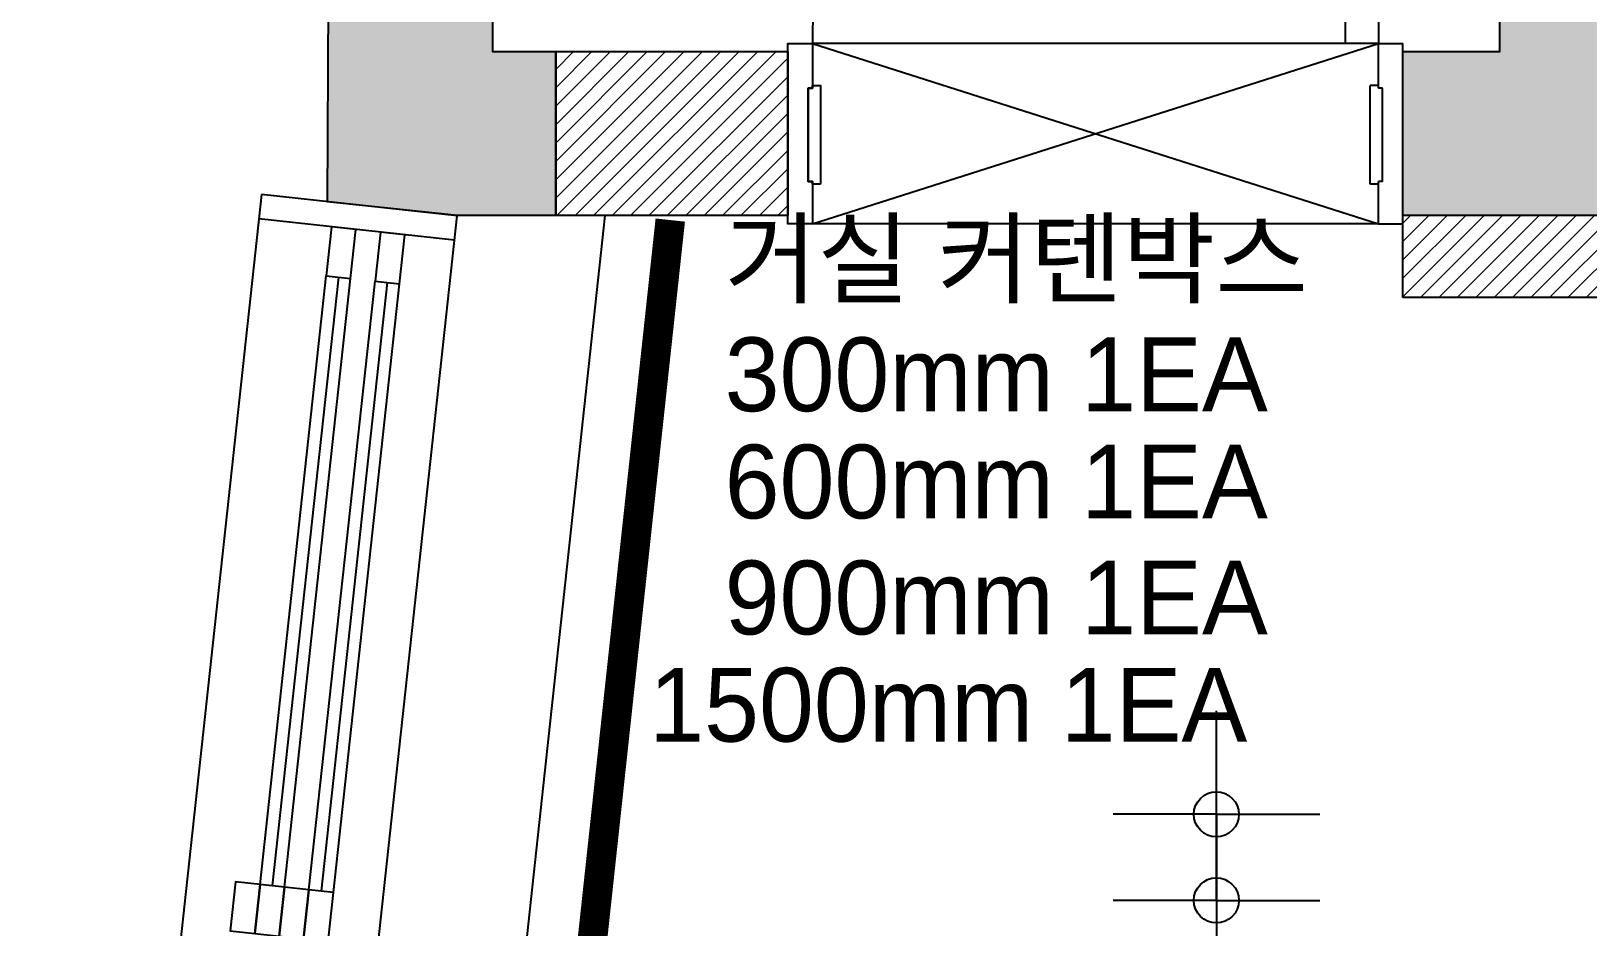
# Model space of a CAD drawing. Header units: millimetres. Extents: x 0 to 400063, y 963 to 238763.
# Drawn here: x 93334 to 95232, y 117865 to 118957 of the extents above; entities that cross this region are included whole.
import ezdxf

# ---------------------------------------------------------------- set-up
doc = ezdxf.new("R2010")
doc.units = ezdxf.units.MM
doc.header["$LTSCALE"] = 40
doc.linetypes.add('HID', pattern=[2.3, 1.5, -0.8])
doc.layers.add('.', color=7, linetype='Continuous', lineweight=13)
for name, color, linetype in [('2sec', 2, 'Continuous'), ('3TI-CE-LIGHT', 6, 'Continuous'), ('4LEA', 4, 'Continuous'), ('DOOR', 4, 'Continuous'), ('DOOR-FRAME', 4, 'Continuous'), ('도면층4', 4, 'Continuous'), ('도면층5', 5, 'Continuous'), ('도면층8', 253, 'Continuous')]:
    doc.layers.add(name, color=color, linetype=linetype)
doc.styles.add('휴먼엑스포', font='stylu.ttf')

msp = doc.modelspace()

# ---------------------------------------------------------------- hatches: boundary and pattern name
at = {"layer": '.'}
h = msp.add_hatch(color=251, dxfattribs=at)
h.dxf.hatch_style = 1
h.paths.add_polyline_path([(93853.2, 115385.2), (93653.2, 115293), (93653.2, 114622.2), (96087.5, 114622.2), (96087.5, 114822.2), (93853.2, 114822.2)])
h.paths.add_polyline_path([(99106.2, 114822.2), (96087.5, 114822.2), (96087.5, 114622.2), (99106.2, 114622.2)])
h.paths.add_polyline_path([(103984.1, 114767.2), (103524.1, 114767.2), (103524.1, 115409.2), (103324.1, 115409.2), (103324.1, 114822.2), (100618.2, 114822.2), (100618.2, 116297.2), (100464.1, 116297.2), (100463.2, 114822.2), (100068.2, 114822.2), (100068.2, 114622.2), (103777.1, 114622.2), (103777.1, 113259.2), (104937.1, 113259.2), (104937.1, 113947.2), (104814.1, 113947.2), (104814.1, 113382.2), (103984.1, 113382.2)])
h.paths.add_polyline_path([(103524.1, 117222.2), (103600.7, 117222.2), (103600.7, 117382.2), (100463.2, 117382.2), (100463.2, 117197.2), (100618.2, 117197.2), (100618.2, 117222.2), (103324.1, 117222.2), (103324.1, 116589.2), (103524.1, 116589.2)])
h.paths.add_polyline_path([(105592.2, 117637.2), (105392.2, 117637.2), (105392.2, 117382.2), (104395.7, 117382.2), (104395.7, 117222.2), (104584.1, 117222.2), (104584.1, 116622.2), (105414.1, 116622.2), (105414.1, 116482.2), (105592.2, 116482.2), (105592.2, 116622.2)])
h.paths.add_polyline_path([(104773.2, 117222.2), (105392.2, 117222.2), (105392.2, 116822.2), (104773.2, 116822.2)], flags=16)
h.paths.add_polyline_path([(105592.2, 120113.2), (102167.2, 120113.2), (102167.2, 119957.2), (105392.2, 119957.2), (105392.2, 119707.2), (105592.2, 119707.2)])
h.paths.add_polyline_path([(101264.2, 120113.2), (101252.2, 120113.2), (101252.2, 121753.2), (100627.2, 121753.2), (100627.2, 123198.2), (105367.2, 123198.2), (105367.2, 122488.2), (105592.2, 122488.2), (105592.2, 123398.2), (95324.2, 123398.2), (95324.2, 123480.2), (93504.2, 123480.2), (93504.2, 121396.2), (93696.2, 121396.2), (93696.2, 121334.2), (93896.2, 121334.2), (93896.2, 121396.2), (95124.2, 121396.2), (95124.2, 121282.2), (95324.2, 121282.2), (95324.2, 121595.2), (93704.2, 121595.2), (93704.2, 123280.2), (95174.2, 123280.2), (95174.2, 122320.2), (95324.2, 122320.2), (95324.2, 123198.2), (98619.2, 123198.2), (98619.2, 122450.2), (98769.2, 122450.2), (98769.2, 123198.2), (100114.2, 123198.2), (100114.2, 121753.2), (98619.2, 121753.2), (98619.2, 119821.2), (98774.2, 119821.2), (98774.2, 119957.2), (98789.2, 119957.2), (98789.2, 120107.2), (98774.2, 120107.2), (98774.2, 121557.2), (100359.2, 121557.2), (101109.2, 121557.2), (101109.2, 120107.2), (100359.2, 120107.2), (99589.2, 120107.2), (99589.2, 119957.2), (101264.2, 119957.2)])
h.paths.add_polyline_path([(100477.2, 121753.2), (100264.2, 121753.2), (100264.2, 123198.2), (100477.2, 123198.2)], flags=16)
h.paths.add_polyline_path([(98774.2, 118932.2), (95324.2, 118932.2), (95324.2, 119182.2), (95124.2, 119182.2), (95124.2, 118932.2), (95006.2, 118932.2), (95006.2, 118732.2), (98774.2, 118732.2)])
h.paths.add_polyline_path([(93973.2, 118932.2), (93896.2, 118932.2), (93896.2, 118994.2), (93696.2, 118994.2), (93695, 118749.2), (93853.2, 118732.2), (93973.2, 118732.2)])
h = msp.add_hatch(dxfattribs=at)
h.set_pattern_fill('ANSI31', color=256, scale=5)
h.set_pattern_definition([(45, (-81241.096, -39174.001), (-11.2253202, 11.2253202), [])])
h.paths.add_polyline_path([(93973.2, 118732.2), (94256.2, 118732.2), (94256.2, 118932.2), (93973.2, 118932.2)])
h = msp.add_hatch(dxfattribs=at)
h.set_pattern_fill('ANSI31', color=256, scale=5)
h.set_pattern_definition([(45, (-58243.64, -39174.001), (-11.2253202, 11.2253202), [])])
h.paths.add_polyline_path([(98774.2, 118732.2), (95049.7, 118732.2), (95049.7, 118722.2), (95029.1, 118722.2), (95006.2, 118722.2), (95049.7, 118722.2), (95049.7, 118732.2), (95006.2, 118732.2), (95006.2, 118632.2), (98774.2, 118632.2)])

# ---------------------------------------------------------------- linework, layer by layer
at = {"layer": '2sec'}
msp.add_line((95006.2, 118632.2), (95006.2, 118732.2), dxfattribs=at)
for points in [[(95324.2, 118932.2), (98774.2, 118932.2), (98774.2, 118732.2), (95006.2, 118732.2), (95006.2, 118932.2), (95124.2, 118932.2), (95124.2, 119182.2), (95324.2, 119182.2)], [(93973.2, 118932.2), (93973.2, 118732.2), (93853.2, 118732.2), (93695, 118749.2), (93696.2, 118994.2), (93896.2, 118994.2), (93896.2, 118932.2)], [(93973.2, 118932.2), (94256.2, 118932.2), (94256.2, 118732.2), (93973.2, 118732.2)]]:
    msp.add_lwpolyline(points, close=True, dxfattribs=at)
msp.add_lwpolyline([(98774.2, 118732.2), (98774.2, 118632.2), (95006.2, 118632.2)], dxfattribs=at)
at = {"layer": '3TI-CE-LIGHT', "color": 1}
for p, q in [((94778.7, 118002.2), (94778.7, 118128.2)), ((94778.7, 117913.1), (94778.7, 118039.1)), ((94778.7, 117897.2), (94778.7, 118023.2)), ((94778.7, 118002.2), (94652.7, 118002.2)), ((94778.7, 118002.2), (94904.7, 118002.2)), ((94778.7, 118002.2), (94778.7, 117876.2)), ((94778.7, 117897.2), (94652.7, 117897.2)), ((94778.7, 117897.2), (94904.7, 117897.2)), ((94778.7, 117897.2), (94778.7, 117771.2))]:
    msp.add_line(p, q, dxfattribs=at)
at = {"layer": '3TI-CE-LIGHT', "color": 1, "linetype": 'HID', "const_width": 36}
msp.add_lwpolyline([(94112.9, 118726.8), (93833.5, 116144.7), (94163.2, 115419.1), (94163.2, 114822.2)], dxfattribs=at)
at = {"layer": '3TI-CE-LIGHT'}
for centre in [(94778.7, 118002.2), (94778.7, 117897.2)]:
    msp.add_circle(centre, 27.5, dxfattribs=at)
at = {"layer": '4LEA', "color": 1}
for p, q in [((94286.2, 118722.2), (94976.2, 118942.2)), ((94286.2, 118942.2), (94976.2, 118722.2))]:
    msp.add_line(p, q, dxfattribs=at)
at = {"layer": '4LEA', "color": 0}
for p, q in [((94976.2, 118942.2), (94286.2, 118942.2)), ((94976.2, 118722.2), (94286.2, 118722.2))]:
    msp.add_line(p, q, dxfattribs=at)
at = {"layer": 'DOOR', "color": 5}
msp.add_arc((94976.2, 118942.2), 690, 90, 180, dxfattribs=at)
at = {"layer": 'DOOR-FRAME', "linetype": 'Continuous'}
for p, q in [((94976.2, 118942.2), (95006.2, 118942.2)), ((94976.2, 118887.7), (94976.2, 118942.2)), ((95006.2, 118722.2), (95006.2, 118942.2)), ((94966.2, 118770.7), (94966.2, 118890.7)), ((94976.2, 118890.7), (94966.2, 118890.7)), ((94981.2, 118887.7), (94976.2, 118887.7)), ((94981.2, 118773.7), (94981.2, 118887.7)), ((94981.2, 118773.7), (94976.2, 118773.7)), ((94976.2, 118722.2), (94976.2, 118773.7)), ((94976.2, 118770.7), (94966.2, 118770.7)), ((94976.2, 118722.2), (95006.2, 118722.2))]:
    msp.add_line(p, q, dxfattribs=at)
for points in [[(94976.2, 119632.2), (94976.2, 118942.2), (94936.2, 118942.2), (94936.2, 119632.2)], [(94286.2, 118722.2), (94256.2, 118722.2), (94256.2, 118942.2), (94286.2, 118942.2), (94286.2, 118887.7), (94281.2, 118887.7), (94281.2, 118773.7), (94286.2, 118773.7)], [(94296.2, 118770.7), (94286.2, 118770.7), (94286.2, 118773.7), (94281.2, 118773.7), (94281.2, 118887.7), (94286.2, 118887.7), (94286.2, 118890.7), (94296.2, 118890.7)]]:
    msp.add_lwpolyline(points, close=True, dxfattribs=at)
at = {"layer": '도면층4'}
for p, q in [((93614.6, 118758), (93333.7, 116173.2)), ((93853.2, 118732), (93614.6, 118758)), ((93572.3, 116147.3), (93853.2, 118732)), ((93850, 118702.2), (93611.4, 118728.1)), ((93708.3, 118657.3), (93627.6, 117915)), ((93767.9, 118650.8), (93687.2, 117908.5))]:
    msp.add_line(p, q, dxfattribs=at)
for points in [[(93729.7, 118715.3), (93699.9, 118718.5), (93693.4, 118658.9), (93723.2, 118655.6)], [(93789.3, 118708.8), (93759.5, 118712), (93753, 118652.4), (93782.8, 118649.2)], [(93612.7, 117916.6), (93582.9, 117919.8), (93576.4, 117860.2), (93606.2, 117856.9)], [(93642.5, 117913.3), (93612.7, 117916.6), (93606.2, 117856.9), (93636, 117853.7)], [(93672.3, 117910.1), (93642.5, 117913.3), (93636, 117853.7), (93665.9, 117850.5)], [(93702.2, 117906.9), (93672.3, 117910.1), (93665.9, 117850.5), (93695.7, 117847.2)]]:
    msp.add_lwpolyline(points, close=True, dxfattribs=at)
at = {"layer": '도면층5'}
for p, q in [((93612.7, 117916.6), (93693.4, 118658.9)), ((93642.5, 117913.3), (93723.2, 118655.6)), ((93672.3, 117910.1), (93753, 118652.4)), ((93702.2, 117906.9), (93782.8, 118649.2))]:
    msp.add_line(p, q, dxfattribs=at)
at = {"layer": '도면층8'}
msp.add_lwpolyline([(94033.2, 118732.2), (93752.3, 116136.5), (94083.2, 115408.3), (94083.2, 114822.2)], dxfattribs=at)

# ---------------------------------------------------------------- texts
at = {"layer": '도면층4', "style": '휴먼엑스포'}
for s, p in [('거실 커텐박스', (94179.2, 118634.9)), ('300mm 1EA', (94179.2, 118493.7)), ('600mm 1EA', (94179.2, 118363)), ('900mm 1EA', (94179.2, 118221.6)), ('1500mm 1EA', (94087.2, 118090.8))]:
    msp.add_text(s, height=90, dxfattribs=at).set_placement(p)

doc.saveas('drawing.dxf')
